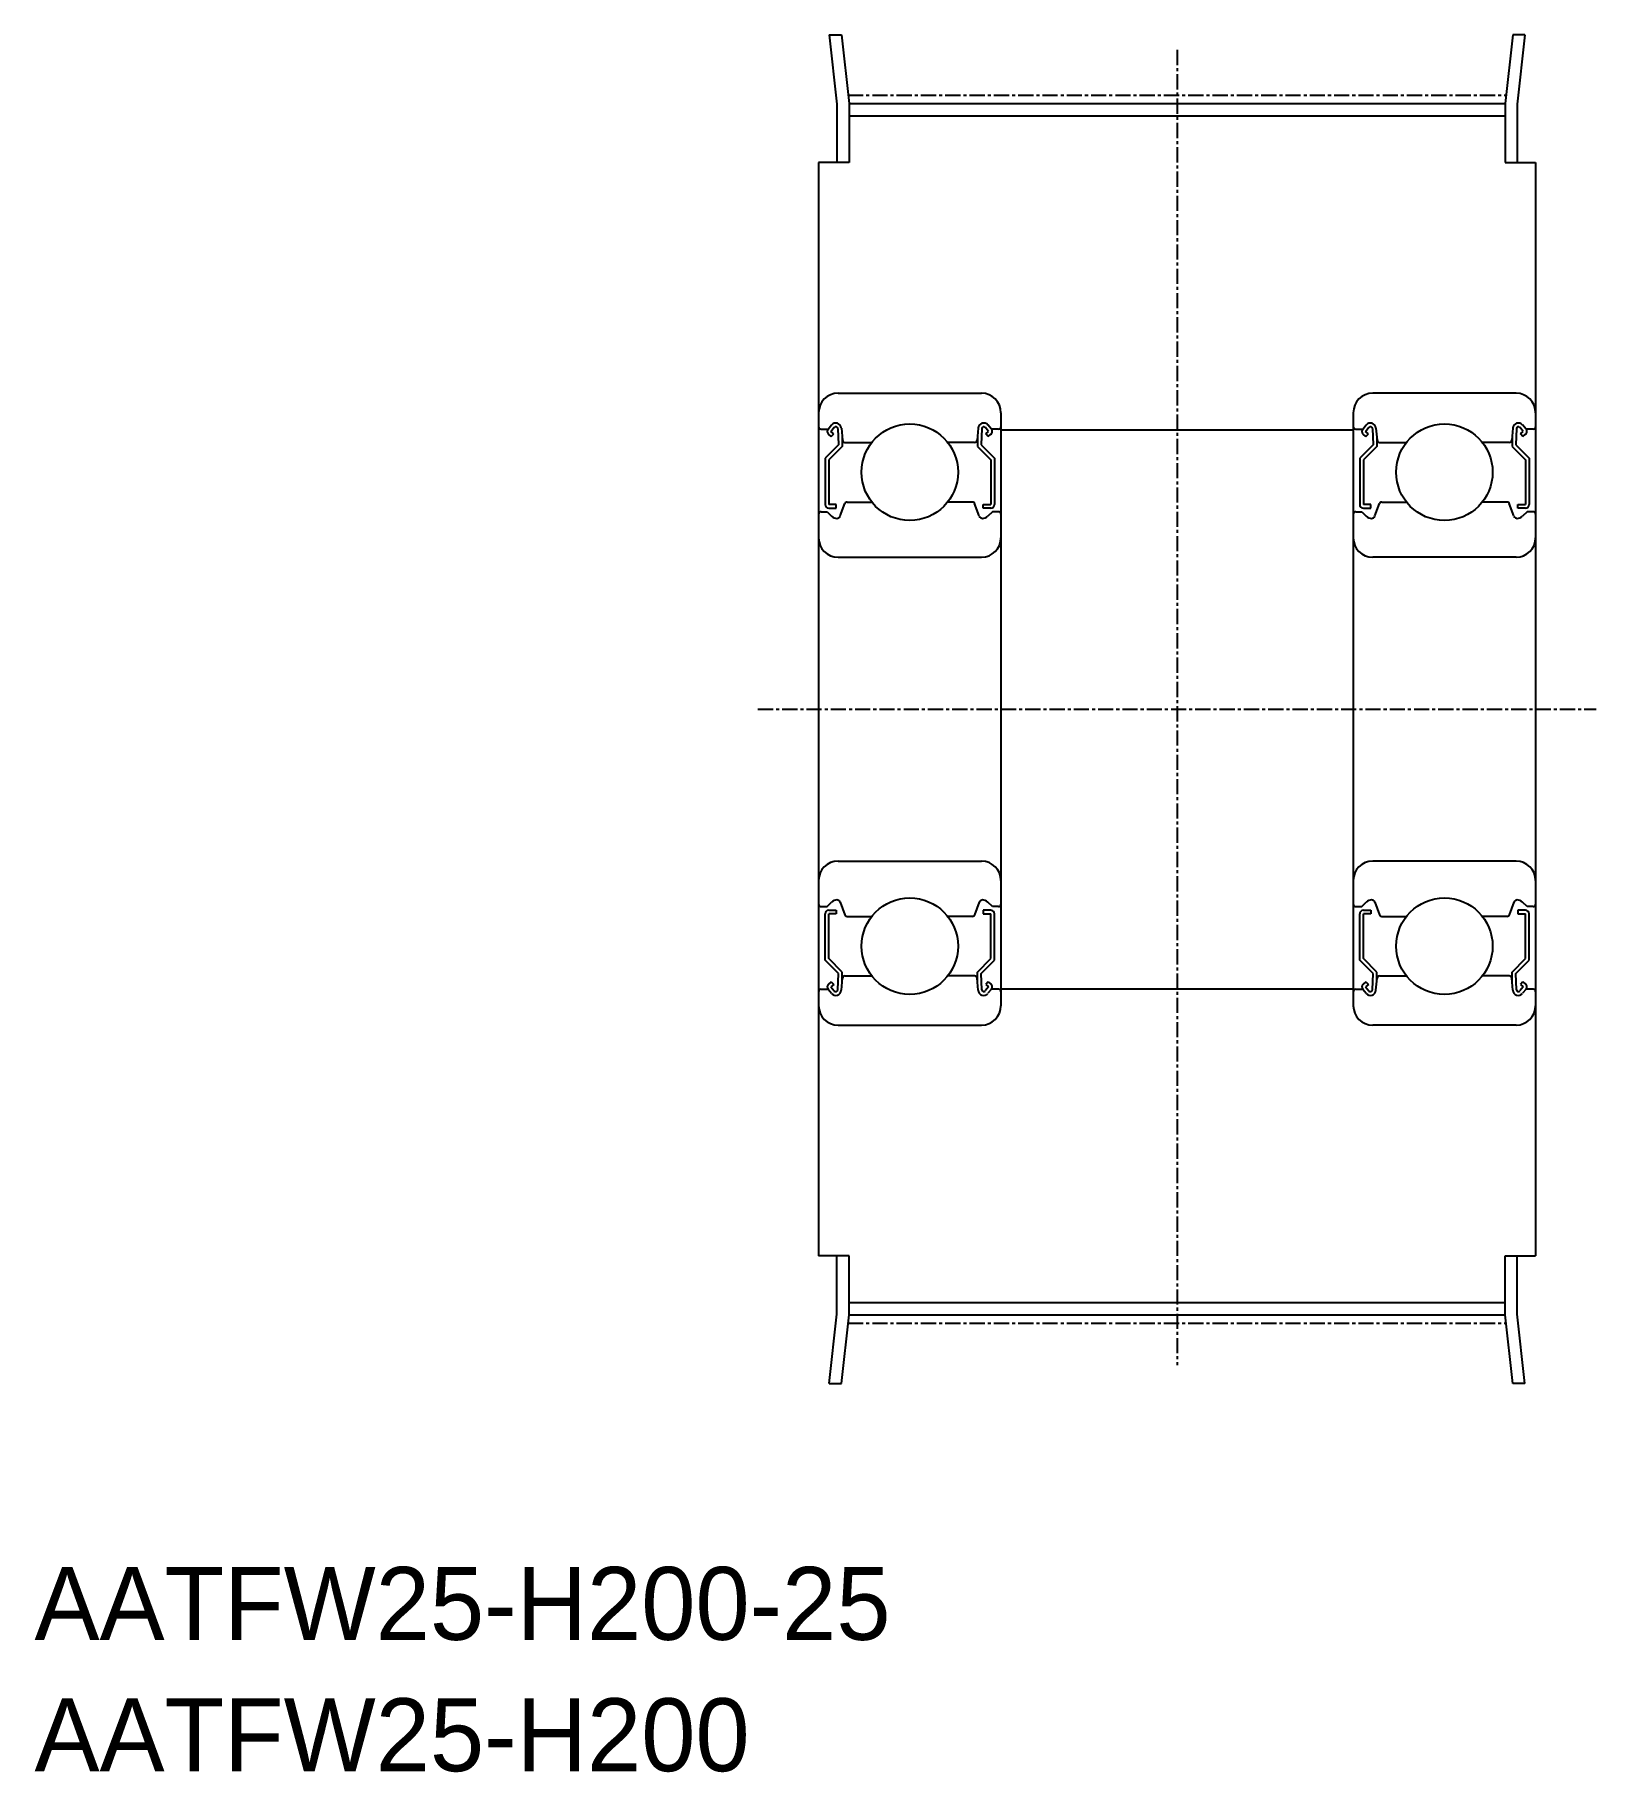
# Model space of a CAD drawing. Extents: x -286 to -157, y -61 to 82.
import ezdxf

# ---------------------------------------------------------------- set-up
doc = ezdxf.new("R2010")
doc.units = 0
doc.linetypes.add('CENTER', pattern=[2, 1.25, -0.25, 0.25, -0.25])
doc.layers.get('0').update_dxf_attribs({"linetype": 'CONTINUOUS'})
doc.layers.add('CENTER', color=1, linetype='CENTER')

msp = doc.modelspace()

# ---------------------------------------------------------------- linework, layer by layer
at = {"color": 7, "linetype": 'CONTINUOUS'}
for p, q in [((-220.6, 82.09), (-219.96, 76.38)), ((-220.6, 82.09), (-219.59, 82.09)), ((-219.59, 82.09), (-218.96, 76.44)), ((-164.33, 82.09), (-164.96, 76.44)), ((-163.33, 82.09), (-164.33, 82.09)), ((-163.33, 82.09), (-163.96, 76.38)), ((-219.96, 76.38), (-219.96, 71.59)), ((-218.96, 76.44), (-164.96, 76.44)), ((-218.96, 76.44), (-218.96, 71.59)), ((-164.96, 76.44), (-164.96, 71.59)), ((-163.96, 76.38), (-163.96, 71.59)), ((-218.96, 75.43), (-164.96, 75.43)), ((-218.96, 71.59), (-221.46, 71.59)), ((-221.46, 71.59), (-221.46, -18.41)), ((-164.96, 71.59), (-162.46, 71.59)), ((-162.46, 71.59), (-162.46, -18.41)), ((-219.86, 52.59), (-208.06, 52.59)), ((-164.06, 52.59), (-175.86, 52.59)), ((-206.46, 50.99), (-206.46, 2.19)), ((-177.46, 50.99), (-177.46, 2.19)), ((-221.26, 49.64), (-220.68, 49.64)), ((-220.68, 49.64), (-220.4, 49.98)), ((-220.42, 49.03), (-220.65, 49.22)), ((-220.45, 49.45), (-220.17, 49.79)), ((-220.22, 49.26), (-220.45, 49.45)), ((-220.42, 49.03), (-220.22, 49.26)), ((-219.89, 49.69), (-219.83, 48.35)), ((-219.59, 49.72), (-219.5, 48.73)), ((-219.53, 49.07), (-219.53, 48.22)), ((-208.34, 49.72), (-208.42, 48.73)), ((-208.39, 49.07), (-208.39, 48.22)), ((-208.04, 49.69), (-208.09, 48.35)), ((-207.47, 49.45), (-207.76, 49.79)), ((-207.7, 49.26), (-207.47, 49.45)), ((-207.51, 49.03), (-207.7, 49.26)), ((-207.24, 49.64), (-207.53, 49.98)), ((-207.51, 49.03), (-207.28, 49.22)), ((-206.66, 49.64), (-207.24, 49.64)), ((-206.46, 49.59), (-177.46, 49.59)), ((-177.26, 49.64), (-176.68, 49.64)), ((-176.68, 49.64), (-176.4, 49.98)), ((-176.42, 49.03), (-176.65, 49.22)), ((-176.45, 49.45), (-176.17, 49.79)), ((-176.22, 49.26), (-176.45, 49.45)), ((-176.42, 49.03), (-176.22, 49.26)), ((-175.89, 49.69), (-175.83, 48.35)), ((-175.59, 49.72), (-175.5, 48.73)), ((-175.53, 49.07), (-175.53, 48.22)), ((-164.34, 49.72), (-164.42, 48.73)), ((-164.39, 49.07), (-164.39, 48.22)), ((-164.04, 49.69), (-164.09, 48.35)), ((-163.47, 49.45), (-163.76, 49.79)), ((-163.7, 49.26), (-163.47, 49.45)), ((-163.51, 49.03), (-163.7, 49.26)), ((-163.24, 49.64), (-163.53, 49.98)), ((-163.51, 49.03), (-163.28, 49.22)), ((-162.66, 49.64), (-163.24, 49.64)), ((-219.83, 48.35), (-220.93, 47.25)), ((-220.93, 47.25), (-220.93, 43.44)), ((-219.53, 48.22), (-220.63, 47.12)), ((-219.3, 48.54), (-217.09, 48.54)), ((-208.62, 48.54), (-210.84, 48.54)), ((-208.39, 48.22), (-207.29, 47.12)), ((-208.09, 48.35), (-206.99, 47.25)), ((-206.99, 47.25), (-206.99, 43.44)), ((-175.83, 48.35), (-176.93, 47.25)), ((-176.93, 47.25), (-176.93, 43.44)), ((-175.53, 48.22), (-176.63, 47.12)), ((-175.3, 48.54), (-173.09, 48.54)), ((-164.62, 48.54), (-166.84, 48.54)), ((-164.39, 48.22), (-163.29, 47.12)), ((-164.09, 48.35), (-162.99, 47.25)), ((-162.99, 47.25), (-162.99, 43.44)), ((-220.63, 47.12), (-220.63, 43.44)), ((-207.29, 47.12), (-207.29, 43.44)), ((-176.63, 47.12), (-176.63, 43.44)), ((-163.29, 47.12), (-163.29, 43.44)), ((-220.01, 43.44), (-220.63, 43.44)), ((-220.63, 43.14), (-220.01, 43.14)), ((-220.01, 43.14), (-220.01, 43.44)), ((-219.68, 42.49), (-219.31, 43.51)), ((-219.12, 43.64), (-217.09, 43.64)), ((-208.8, 43.64), (-210.84, 43.64)), ((-208.25, 42.49), (-208.62, 43.51)), ((-207.91, 43.44), (-207.29, 43.44)), ((-207.91, 43.14), (-207.91, 43.44)), ((-207.29, 43.14), (-207.91, 43.14)), ((-176.01, 43.44), (-176.63, 43.44)), ((-176.63, 43.14), (-176.01, 43.14)), ((-176.01, 43.14), (-176.01, 43.44)), ((-175.68, 42.49), (-175.31, 43.51)), ((-175.12, 43.64), (-173.09, 43.64)), ((-164.8, 43.64), (-166.84, 43.64)), ((-164.25, 42.49), (-164.62, 43.51)), ((-163.91, 43.44), (-163.29, 43.44)), ((-163.91, 43.14), (-163.91, 43.44)), ((-163.29, 43.14), (-163.91, 43.14)), ((-221.26, 42.84), (-220.76, 42.84)), ((-220.76, 42.84), (-220.39, 42.47)), ((-207.16, 42.84), (-207.54, 42.47)), ((-206.66, 42.84), (-207.16, 42.84)), ((-177.26, 42.84), (-176.76, 42.84)), ((-176.76, 42.84), (-176.39, 42.47)), ((-163.16, 42.84), (-163.54, 42.47)), ((-162.66, 42.84), (-163.16, 42.84)), ((-219.86, 39.09), (-208.06, 39.09)), ((-164.06, 39.09), (-175.86, 39.09)), ((-219.86, 14.09), (-208.06, 14.09)), ((-164.06, 14.09), (-175.86, 14.09)), ((-221.26, 10.34), (-220.76, 10.34)), ((-220.76, 10.34), (-220.39, 10.72)), ((-220.63, 10.04), (-220.01, 10.04)), ((-220.01, 10.04), (-220.01, 9.74)), ((-219.68, 10.7), (-219.31, 9.67)), ((-208.25, 10.7), (-208.62, 9.67)), ((-207.29, 10.04), (-207.91, 10.04)), ((-207.91, 10.04), (-207.91, 9.74)), ((-207.16, 10.34), (-207.54, 10.72)), ((-206.66, 10.34), (-207.16, 10.34)), ((-177.26, 10.34), (-176.76, 10.34)), ((-176.76, 10.34), (-176.39, 10.72)), ((-176.63, 10.04), (-176.01, 10.04)), ((-176.01, 10.04), (-176.01, 9.74)), ((-175.68, 10.7), (-175.31, 9.67)), ((-164.25, 10.7), (-164.62, 9.67)), ((-163.29, 10.04), (-163.91, 10.04)), ((-163.91, 10.04), (-163.91, 9.74)), ((-163.16, 10.34), (-163.54, 10.72)), ((-162.66, 10.34), (-163.16, 10.34)), ((-220.93, 5.94), (-220.93, 9.74)), ((-220.63, 6.06), (-220.63, 9.74)), ((-220.01, 9.74), (-220.63, 9.74)), ((-219.12, 9.54), (-217.09, 9.54)), ((-208.8, 9.54), (-210.84, 9.54)), ((-207.91, 9.74), (-207.29, 9.74)), ((-207.29, 6.06), (-207.29, 9.74)), ((-206.99, 5.94), (-206.99, 9.74)), ((-176.93, 5.94), (-176.93, 9.74)), ((-176.63, 6.06), (-176.63, 9.74)), ((-176.01, 9.74), (-176.63, 9.74)), ((-175.12, 9.54), (-173.09, 9.54)), ((-164.8, 9.54), (-166.84, 9.54)), ((-163.91, 9.74), (-163.29, 9.74)), ((-163.29, 6.06), (-163.29, 9.74)), ((-162.99, 5.94), (-162.99, 9.74)), ((-219.83, 4.84), (-220.93, 5.94)), ((-219.53, 4.96), (-220.63, 6.06)), ((-208.39, 4.96), (-207.29, 6.06)), ((-208.09, 4.84), (-206.99, 5.94)), ((-175.83, 4.84), (-176.93, 5.94)), ((-175.53, 4.96), (-176.63, 6.06)), ((-164.39, 4.96), (-163.29, 6.06)), ((-164.09, 4.84), (-162.99, 5.94)), ((-219.89, 3.5), (-219.83, 4.84)), ((-219.59, 3.46), (-219.5, 4.46)), ((-219.53, 4.12), (-219.53, 4.96)), ((-219.3, 4.64), (-217.09, 4.64)), ((-208.62, 4.64), (-210.84, 4.64)), ((-208.34, 3.46), (-208.42, 4.46)), ((-208.39, 4.12), (-208.39, 4.96)), ((-208.04, 3.5), (-208.09, 4.84)), ((-175.89, 3.5), (-175.83, 4.84)), ((-175.59, 3.46), (-175.5, 4.46)), ((-175.53, 4.12), (-175.53, 4.96)), ((-175.3, 4.64), (-173.09, 4.64)), ((-164.62, 4.64), (-166.84, 4.64)), ((-164.34, 3.46), (-164.42, 4.46)), ((-164.39, 4.12), (-164.39, 4.96)), ((-164.04, 3.5), (-164.09, 4.84)), ((-221.26, 3.54), (-220.68, 3.54)), ((-220.68, 3.54), (-220.4, 3.21)), ((-220.42, 4.16), (-220.65, 3.97)), ((-220.22, 3.93), (-220.45, 3.74)), ((-220.45, 3.74), (-220.17, 3.4)), ((-220.42, 4.16), (-220.22, 3.93)), ((-207.47, 3.74), (-207.76, 3.4)), ((-207.51, 4.16), (-207.7, 3.93)), ((-207.7, 3.93), (-207.47, 3.74)), ((-207.24, 3.54), (-207.53, 3.21)), ((-207.51, 4.16), (-207.28, 3.97)), ((-206.66, 3.54), (-207.24, 3.54)), ((-206.46, 3.59), (-177.46, 3.59)), ((-177.26, 3.54), (-176.68, 3.54)), ((-176.68, 3.54), (-176.4, 3.21)), ((-176.42, 4.16), (-176.65, 3.97)), ((-176.22, 3.93), (-176.45, 3.74)), ((-176.45, 3.74), (-176.17, 3.4)), ((-176.42, 4.16), (-176.22, 3.93)), ((-163.47, 3.74), (-163.76, 3.4)), ((-163.51, 4.16), (-163.7, 3.93)), ((-163.7, 3.93), (-163.47, 3.74)), ((-163.24, 3.54), (-163.53, 3.21)), ((-163.51, 4.16), (-163.28, 3.97)), ((-162.66, 3.54), (-163.24, 3.54)), ((-219.86, 0.59), (-208.06, 0.59)), ((-216.91, 0.59), (-216.91, 0.59)), ((-213.96, 0.59), (-213.96, 0.59)), ((-164.06, 0.59), (-175.86, 0.59)), ((-169.96, 0.59), (-169.96, 0.59)), ((-167.01, 0.59), (-167.01, 0.59)), ((-218.96, -18.41), (-221.46, -18.41)), ((-219.96, -23.2), (-219.96, -18.41)), ((-218.96, -23.25), (-218.96, -18.41)), ((-164.96, -23.25), (-164.96, -18.41)), ((-164.96, -18.41), (-162.46, -18.41)), ((-163.96, -23.2), (-163.96, -18.41)), ((-218.96, -22.24), (-164.96, -22.24)), ((-220.6, -28.91), (-219.96, -23.2)), ((-219.59, -28.91), (-218.96, -23.25)), ((-218.96, -23.25), (-164.96, -23.25)), ((-164.33, -28.91), (-164.96, -23.25)), ((-163.33, -28.91), (-163.96, -23.2)), ((-220.6, -28.91), (-219.59, -28.91)), ((-163.33, -28.91), (-164.33, -28.91))]:
    msp.add_line(p, q, dxfattribs=at)
for centre in [(-213.96, 46.09), (-169.96, 46.09), (-213.96, 7.09), (-169.96, 7.09)]:
    msp.add_circle(centre, 3.97, dxfattribs=at)
for centre, radius, start, end in [((-219.86, 50.99), 1.6, 90, 180), ((-208.06, 50.99), 1.6, 0, 90), ((-175.86, 50.99), 1.6, 90, 180), ((-164.06, 50.99), 1.6, 0, 90), ((-220.05, 49.68), 0.46, 4.9869, 139.9105), ((-207.88, 49.68), 0.46, 40.0895, 175.0131), ((-176.05, 49.68), 0.46, 4.9869, 139.9105), ((-163.88, 49.68), 0.46, 40.0895, 175.0131), ((-221.26, 49.84), 0.2, 180, 270), ((-220.45, 49.45), 0.3, 139.9105, 229.9992), ((-220.05, 49.68), 0.16, 2.3754, 139.9946), ((-219.3, 48.74), 0.2, 184.9869, 270), ((-208.62, 48.74), 0.2, 270, 355.0131), ((-207.88, 49.68), 0.16, 40.0054, 177.6246), ((-207.47, 49.45), 0.3, 310.0008, 40.0895), ((-206.66, 49.84), 0.2, 270, 0), ((-177.26, 49.84), 0.2, 180, 270), ((-176.45, 49.45), 0.3, 139.9105, 229.9992), ((-176.05, 49.68), 0.16, 2.3754, 139.9946), ((-175.3, 48.74), 0.2, 184.9869, 270), ((-164.62, 48.74), 0.2, 270, 355.0131), ((-163.88, 49.68), 0.16, 40.0054, 177.6246), ((-163.47, 49.45), 0.3, 310.0008, 40.0895), ((-162.66, 49.84), 0.2, 270, 0), ((-220.63, 43.44), 0.3, 180, 270), ((-219.12, 43.44), 0.2, 90, 160.0304), ((-208.8, 43.44), 0.2, 19.9696, 90), ((-207.29, 43.44), 0.3, 270, 0), ((-176.63, 43.44), 0.3, 180, 270), ((-175.12, 43.44), 0.2, 90, 160.0304), ((-164.8, 43.44), 0.2, 19.9696, 90), ((-163.29, 43.44), 0.3, 270, 0), ((-221.26, 42.64), 0.2, 90, 180), ((-219.97, 42.89), 0.6, 225.0023, 272.8279), ((-219.96, 42.59), 0.3, 265.4914, 340.0304), ((-207.96, 42.59), 0.3, 199.9696, 274.5086), ((-207.96, 42.89), 0.6, 267.1721, 314.9977), ((-206.66, 42.64), 0.2, 0, 90), ((-177.26, 42.64), 0.2, 90, 180), ((-175.97, 42.89), 0.6, 225.0023, 272.8279), ((-175.96, 42.59), 0.3, 265.4914, 340.0304), ((-163.96, 42.59), 0.3, 199.9696, 274.5086), ((-163.96, 42.89), 0.6, 267.1721, 314.9977), ((-162.66, 42.64), 0.2, 0, 90), ((-219.86, 40.69), 1.6, 180, 270), ((-208.06, 40.69), 1.6, 270, 0), ((-175.86, 40.69), 1.6, 180, 270), ((-164.06, 40.69), 1.6, 270, 0), ((-219.86, 12.49), 1.6, 90, 180), ((-208.06, 12.49), 1.6, 0, 90), ((-175.86, 12.49), 1.6, 90, 180), ((-164.06, 12.49), 1.6, 0, 90), ((-221.26, 10.54), 0.2, 180, 270), ((-220.63, 9.74), 0.3, 90, 180), ((-219.97, 10.29), 0.6, 87.1721, 134.9977), ((-219.96, 10.59), 0.3, 19.9696, 94.5086), ((-207.96, 10.59), 0.3, 85.4914, 160.0304), ((-207.96, 10.29), 0.6, 45.0023, 92.8279), ((-207.29, 9.74), 0.3, 0, 90), ((-206.66, 10.54), 0.2, 270, 0), ((-177.26, 10.54), 0.2, 180, 270), ((-176.63, 9.74), 0.3, 90, 180), ((-175.97, 10.29), 0.6, 87.1721, 134.9977), ((-175.96, 10.59), 0.3, 19.9696, 94.5086), ((-163.96, 10.59), 0.3, 85.4914, 160.0304), ((-163.96, 10.29), 0.6, 45.0023, 92.8279), ((-163.29, 9.74), 0.3, 0, 90), ((-162.66, 10.54), 0.2, 270, 0), ((-219.12, 9.74), 0.2, 199.9696, 270), ((-208.8, 9.74), 0.2, 270, 340.0304), ((-175.12, 9.74), 0.2, 199.9696, 270), ((-164.8, 9.74), 0.2, 270, 340.0304), ((-219.3, 4.44), 0.2, 90, 175.0131), ((-208.62, 4.44), 0.2, 4.9869, 90), ((-175.3, 4.44), 0.2, 90, 175.0131), ((-164.62, 4.44), 0.2, 4.9869, 90), ((-221.26, 3.34), 0.2, 90, 180), ((-220.45, 3.74), 0.3, 130.0008, 220.0895), ((-220.05, 3.5), 0.46, 220.0895, 355.0131), ((-220.05, 3.5), 0.16, 220.0054, 357.6246), ((-207.88, 3.5), 0.46, 184.9869, 319.9105), ((-207.88, 3.5), 0.16, 182.3754, 319.9946), ((-207.47, 3.74), 0.3, 319.9105, 49.9992), ((-206.66, 3.34), 0.2, 0, 90), ((-177.26, 3.34), 0.2, 90, 180), ((-176.45, 3.74), 0.3, 130.0008, 220.0895), ((-176.05, 3.5), 0.46, 220.0895, 355.0131), ((-176.05, 3.5), 0.16, 220.0054, 357.6246), ((-163.88, 3.5), 0.46, 184.9869, 319.9105), ((-163.88, 3.5), 0.16, 182.3754, 319.9946), ((-163.47, 3.74), 0.3, 319.9105, 49.9992), ((-162.66, 3.34), 0.2, 0, 90), ((-219.86, 2.19), 1.6, 180, 270), ((-208.06, 2.19), 1.6, 270, 0), ((-175.86, 2.19), 1.6, 180, 270), ((-164.06, 2.19), 1.6, 270, 0)]:
    msp.add_arc(centre, radius, start, end, dxfattribs=at)
at = {"layer": 'CENTER', "color": 1, "linetype": 'CENTER'}
for p, q in [((-191.96, 80.84), (-191.96, -27.39)), ((-219.04, 77.12), (-164.89, 77.12)), ((-226.46, 26.59), (-157.46, 26.59)), ((-219.04, -23.94), (-164.89, -23.94))]:
    msp.add_line(p, q, dxfattribs=at)

# ---------------------------------------------------------------- texts
at = {"color": 7, "linetype": 'CONTINUOUS'}
for s, p in [('AATFW25-H200-25', (-285.99, -50)), ('AATFW25-H200', (-285.99, -60.81))]:
    msp.add_text(s, height=6, dxfattribs=at).set_placement(p)

doc.saveas('drawing.dxf')
